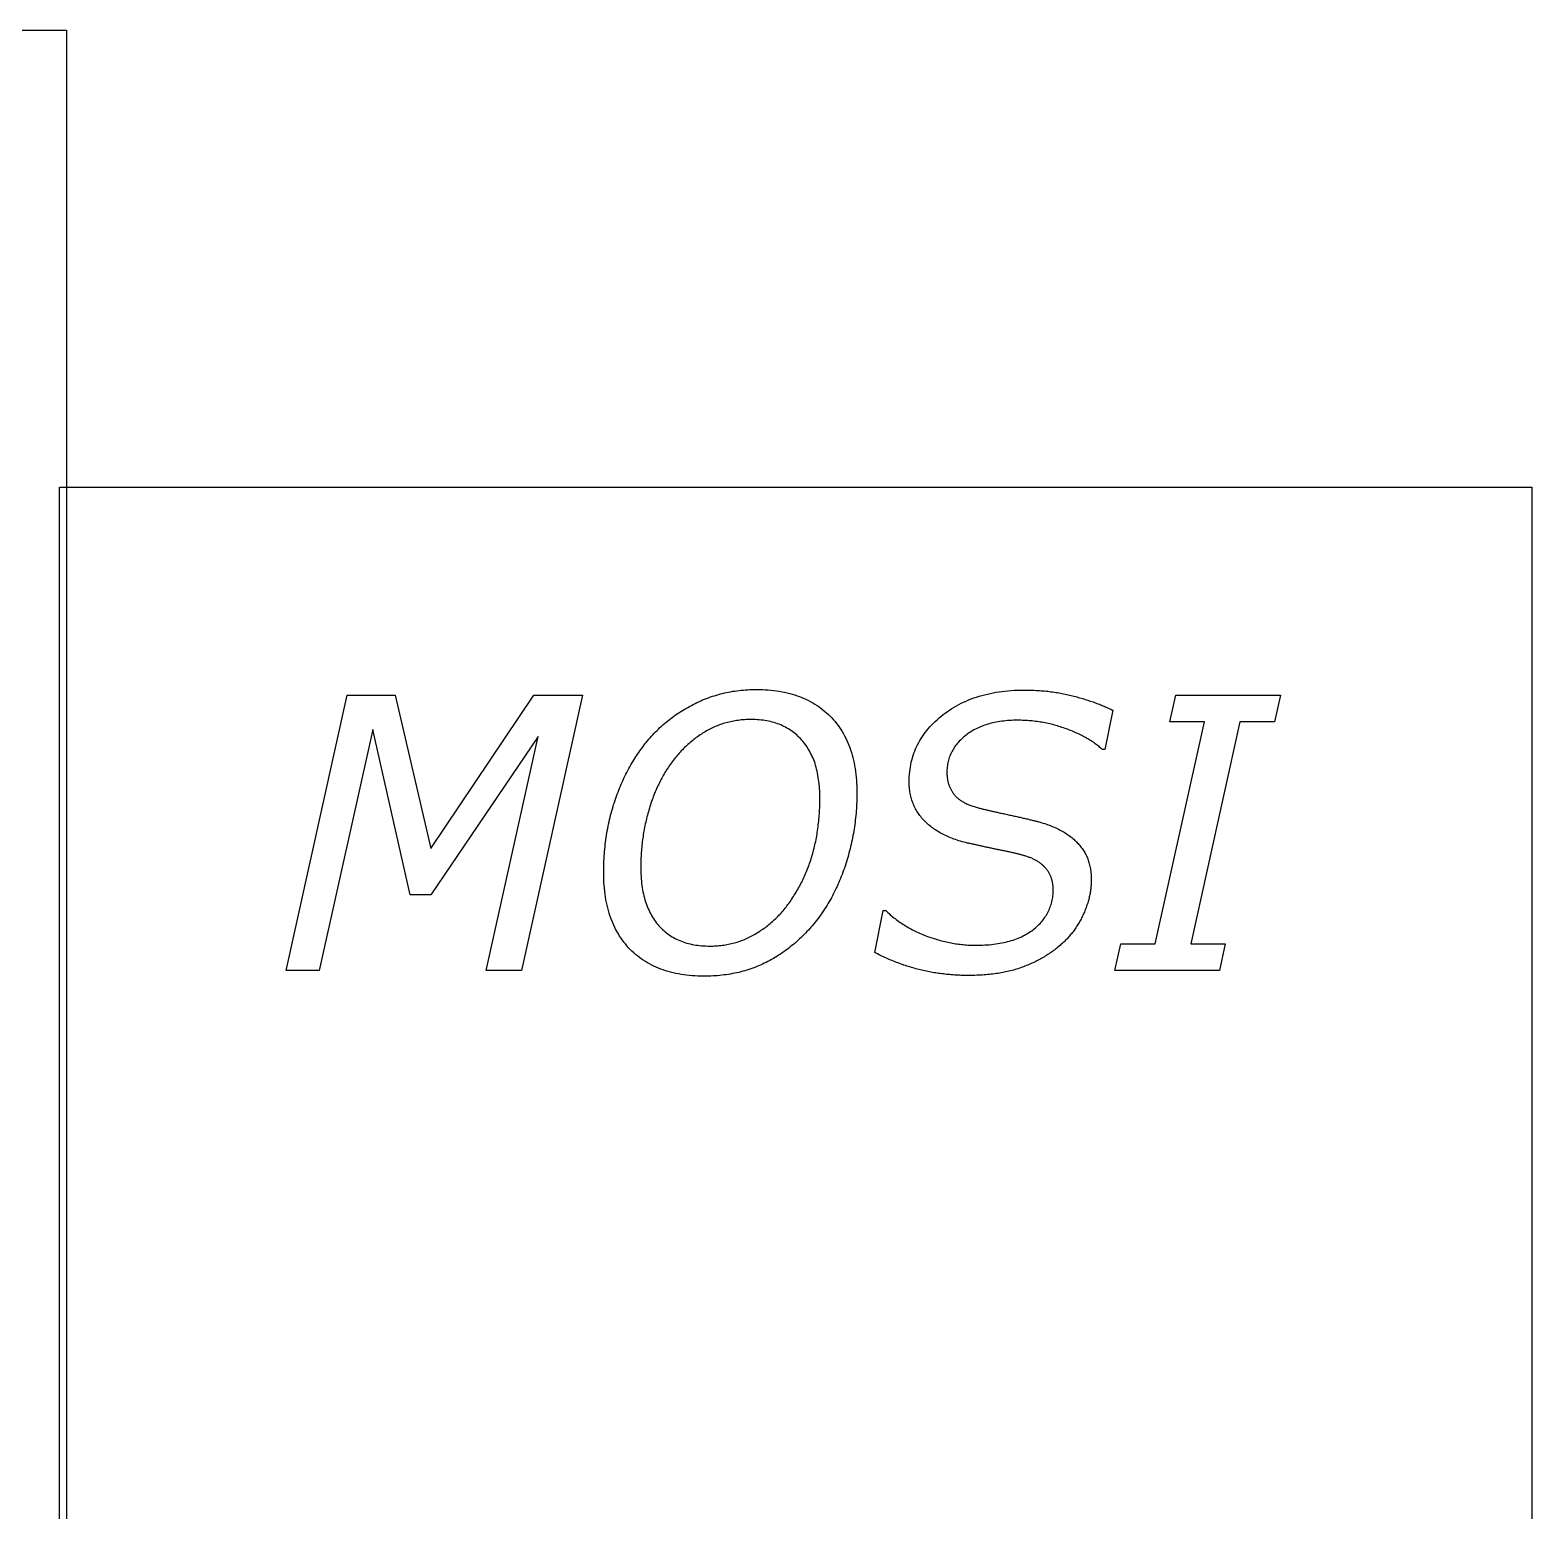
# Model space of a CAD drawing. Extents: x 0.1 to 5.4, y -0.8 to 9.9.
# Drawn here: x 2.662 to 5.37, y 7.257 to 9.926 of the extents above; entities that cross this region are included whole.
import ezdxf

# ---------------------------------------------------------------- set-up
doc = ezdxf.new("R2010")
doc.units = 0
doc.layers.add('CAPA_1', color=7, linetype='CONTINUOUS')

msp = doc.modelspace()

# ---------------------------------------------------------------- linework, layer by layer
at = {"layer": 'CAPA_1', "color": 7}
for points in [[(0.0738, 9.9262), (2.728, 9.9262), (2.728, 0.0738), (0.0738, 0.0738)], [(2.7154, 9.1023), (5.3695, 9.1023), (5.3695, -0.7501), (2.7154, -0.7501)], [(3.5482, 8.2311), (3.4843, 8.2311), (3.5782, 8.6528), (3.385, 8.3678), (3.3473, 8.3678), (3.2803, 8.6658), (3.1838, 8.2311), (3.1241, 8.2311), (3.234, 8.7274), (3.3208, 8.7274), (3.385, 8.4511), (3.5703, 8.7274), (3.6581, 8.7274)], [(4.8062, 8.2311), (4.6177, 8.2311), (4.6283, 8.2795), (4.6906, 8.2795), (4.7793, 8.6791), (4.7171, 8.6791), (4.7276, 8.7274), (4.916, 8.7274), (4.9055, 8.6791), (4.8432, 8.6791), (4.7544, 8.2795), (4.8167, 8.2795)], [(4.1528, 8.5518)], [(4.0317, 8.3545)]]:
    msp.add_lwpolyline(points, close=True, dxfattribs=at)
for points in [[(3.8577, 8.7108), (3.861, 8.7125), (3.8644, 8.7141), (3.8678, 8.7157), (3.8713, 8.7173), (3.8747, 8.7188), (3.8782, 8.7202), (3.8817, 8.7216), (3.8852, 8.7229), (3.8887, 8.7242), (3.8923, 8.7254), (3.8959, 8.7265), (3.8995, 8.7276), (3.9031, 8.7287), (3.9067, 8.7296), (3.9104, 8.7306), (3.914, 8.7314), (3.9177, 8.7322), (3.9215, 8.733), (3.9252, 8.7337), (3.929, 8.7344), (3.9327, 8.7349), (3.9365, 8.7355), (3.9404, 8.7359), (3.9442, 8.7364), (3.9481, 8.7367), (3.952, 8.737), (3.9559, 8.7373), (3.9598, 8.7375), (3.9637, 8.7376), (3.9677, 8.7377), (3.9717, 8.7377)], [(3.9717, 8.7377), (3.9771, 8.7377), (3.9825, 8.7375), (3.9877, 8.7373), (3.9929, 8.7369), (3.998, 8.7365), (4.0031, 8.7359), (4.008, 8.7353), (4.0129, 8.7345), (4.0178, 8.7337), (4.0225, 8.7327), (4.0272, 8.7317), (4.0317, 8.7305), (4.0363, 8.7292), (4.0407, 8.7279), (4.0451, 8.7264), (4.0493, 8.7249), (4.0536, 8.7232), (4.0577, 8.7215), (4.0617, 8.7196), (4.0657, 8.7176), (4.0696, 8.7156), (4.0735, 8.7134), (4.0772, 8.7111), (4.0809, 8.7088), (4.0845, 8.7063), (4.088, 8.7038), (4.0915, 8.7011), (4.0949, 8.6983), (4.0982, 8.6955), (4.1014, 8.6925), (4.1045, 8.6894)], [(4.3045, 8.6893), (4.3082, 8.6923), (4.3121, 8.6952), (4.316, 8.698), (4.3199, 8.7007), (4.324, 8.7033), (4.3281, 8.7059), (4.3323, 8.7083), (4.3365, 8.7106), (4.3408, 8.7128), (4.3452, 8.7149), (4.3497, 8.7169), (4.3542, 8.7189), (4.3588, 8.7207), (4.3635, 8.7224), (4.3682, 8.724), (4.3731, 8.7255), (4.3779, 8.727), (4.3829, 8.7283), (4.3879, 8.7295), (4.393, 8.7307), (4.3982, 8.7317), (4.4034, 8.7326), (4.4087, 8.7335), (4.4141, 8.7342), (4.4195, 8.7349), (4.425, 8.7354), (4.4306, 8.7358), (4.4362, 8.7362), (4.4419, 8.7364), (4.4477, 8.7366), (4.4536, 8.7366)], [(4.4536, 8.7366), (4.4568, 8.7366), (4.46, 8.7366), (4.4631, 8.7365), (4.4663, 8.7364), (4.4694, 8.7363), (4.4725, 8.7362), (4.4756, 8.7361), (4.4787, 8.7359), (4.4817, 8.7357), (4.4848, 8.7355), (4.4878, 8.7352), (4.4908, 8.735), (4.4937, 8.7347), (4.4967, 8.7344), (4.4996, 8.734), (4.5026, 8.7337), (4.5054, 8.7333), (4.5083, 8.7329), (4.5112, 8.7325), (4.514, 8.732), (4.5168, 8.7316), (4.5196, 8.7311), (4.5224, 8.7305), (4.5252, 8.73), (4.5279, 8.7294), (4.5306, 8.7289), (4.5333, 8.7283), (4.536, 8.7276), (4.5387, 8.727), (4.5413, 8.7263), (4.544, 8.7256)], [(4.544, 8.7256), (4.5466, 8.7249), (4.5492, 8.7242), (4.5518, 8.7235), (4.5543, 8.7228), (4.5569, 8.7221), (4.5594, 8.7213), (4.5618, 8.7206), (4.5643, 8.7198), (4.5667, 8.7191), (4.5691, 8.7183), (4.5715, 8.7175), (4.5739, 8.7168), (4.5762, 8.716), (4.5785, 8.7152), (4.5808, 8.7143), (4.5831, 8.7135), (4.5853, 8.7127), (4.5876, 8.7119), (4.5898, 8.711), (4.5919, 8.7102), (4.5941, 8.7093), (4.5962, 8.7085), (4.5983, 8.7076), (4.6004, 8.7067), (4.6024, 8.7058), (4.6045, 8.7049), (4.6065, 8.704), (4.6084, 8.7031), (4.6104, 8.7021), (4.6123, 8.7012), (4.6142, 8.7003)], [(3.7708, 8.6395), (3.7731, 8.6423), (3.7754, 8.6452), (3.7778, 8.6479), (3.7802, 8.6507), (3.7826, 8.6534), (3.785, 8.6561), (3.7875, 8.6587), (3.79, 8.6613), (3.7926, 8.6639), (3.7952, 8.6664), (3.7978, 8.6689), (3.8005, 8.6713), (3.8032, 8.6737), (3.8059, 8.6761), (3.8087, 8.6785), (3.8115, 8.6808), (3.8143, 8.683), (3.8172, 8.6852), (3.8201, 8.6874), (3.823, 8.6896), (3.826, 8.6917), (3.829, 8.6938), (3.8321, 8.6958), (3.8352, 8.6978), (3.8383, 8.6998), (3.8414, 8.7017), (3.8446, 8.7036), (3.8478, 8.7054), (3.8511, 8.7073), (3.8544, 8.709), (3.8577, 8.7108)], [(4.6142, 8.7003), (4.5999, 8.6293), (4.5954, 8.6293)], [(3.9618, 8.6835), (3.9588, 8.6835), (3.9559, 8.6834), (3.953, 8.6833), (3.9501, 8.6831), (3.9473, 8.6829), (3.9444, 8.6827), (3.9416, 8.6824), (3.9388, 8.682), (3.936, 8.6816), (3.9333, 8.6812), (3.9305, 8.6807), (3.9278, 8.6802), (3.9251, 8.6796), (3.9224, 8.679), (3.9197, 8.6783), (3.917, 8.6776), (3.9144, 8.6769), (3.9118, 8.6761), (3.9092, 8.6752), (3.9066, 8.6743), (3.904, 8.6734), (3.9015, 8.6724), (3.8989, 8.6714), (3.8964, 8.6703), (3.8939, 8.6692), (3.8915, 8.668), (3.889, 8.6668), (3.8866, 8.6656), (3.8842, 8.6643), (3.8818, 8.6629), (3.8794, 8.6615)], [(4.0531, 8.6468), (4.051, 8.6491), (4.0488, 8.6514), (4.0466, 8.6536), (4.0443, 8.6557), (4.0419, 8.6577), (4.0395, 8.6596), (4.0371, 8.6615), (4.0346, 8.6633), (4.032, 8.665), (4.0294, 8.6666), (4.0267, 8.6682), (4.024, 8.6697), (4.0212, 8.6711), (4.0184, 8.6724), (4.0155, 8.6737), (4.0125, 8.6749), (4.0095, 8.676), (4.0065, 8.677), (4.0034, 8.678), (4.0002, 8.6789), (3.997, 8.6797), (3.9937, 8.6804), (3.9904, 8.681), (3.987, 8.6816), (3.9836, 8.6821), (3.9801, 8.6825), (3.9765, 8.6829), (3.9729, 8.6831), (3.9693, 8.6833), (3.9655, 8.6834), (3.9618, 8.6835)], [(4.1045, 8.6894), (4.1076, 8.6863), (4.1106, 8.6831), (4.1134, 8.6797), (4.1162, 8.6763), (4.1188, 8.6729), (4.1214, 8.6693), (4.1239, 8.6656), (4.1262, 8.6619), (4.1285, 8.658), (4.1306, 8.6541), (4.1327, 8.6501), (4.1346, 8.646), (4.1365, 8.6418), (4.1383, 8.6376), (4.1399, 8.6332), (4.1415, 8.6288), (4.1429, 8.6242), (4.1443, 8.6196), (4.1455, 8.6149), (4.1467, 8.6101), (4.1477, 8.6053), (4.1487, 8.6003), (4.1495, 8.5953), (4.1503, 8.5901), (4.151, 8.5849), (4.1515, 8.5796), (4.152, 8.5742), (4.1523, 8.5687), (4.1526, 8.5632), (4.1527, 8.5575), (4.1528, 8.5518)], [(4.247, 8.5713), (4.247, 8.5759), (4.2472, 8.5804), (4.2475, 8.5848), (4.2479, 8.5892), (4.2485, 8.5936), (4.2491, 8.5979), (4.2499, 8.6022), (4.2508, 8.6064), (4.2518, 8.6105), (4.253, 8.6146), (4.2542, 8.6187), (4.2556, 8.6227), (4.2571, 8.6267), (4.2587, 8.6306), (4.2604, 8.6344), (4.2623, 8.6382), (4.2643, 8.642), (4.2664, 8.6457), (4.2686, 8.6493), (4.2709, 8.6529), (4.2733, 8.6565), (4.2759, 8.66), (4.2786, 8.6635), (4.2814, 8.6669), (4.2844, 8.6702), (4.2874, 8.6735), (4.2906, 8.6768), (4.2939, 8.68), (4.2973, 8.6832), (4.3008, 8.6863), (4.3045, 8.6893)], [(4.4424, 8.6822), (4.4387, 8.6821), (4.435, 8.6821), (4.4314, 8.6819), (4.4278, 8.6817), (4.4243, 8.6815), (4.4208, 8.6812), (4.4174, 8.6808), (4.414, 8.6804), (4.4106, 8.6799), (4.4073, 8.6794), (4.4041, 8.6788), (4.4009, 8.6782), (4.3978, 8.6775), (4.3947, 8.6767), (4.3916, 8.6759), (4.3886, 8.6751), (4.3857, 8.6742), (4.3828, 8.6732), (4.3799, 8.6722), (4.3771, 8.6711), (4.3744, 8.6699), (4.3717, 8.6687), (4.369, 8.6675), (4.3664, 8.6662), (4.3638, 8.6648), (4.3613, 8.6634), (4.3589, 8.6619), (4.3564, 8.6604), (4.3541, 8.6588), (4.3517, 8.6572), (4.3495, 8.6555)], [(4.5306, 8.6665), (4.5279, 8.6675), (4.5251, 8.6685), (4.5224, 8.6694), (4.5197, 8.6703), (4.5169, 8.6712), (4.5142, 8.672), (4.5114, 8.6728), (4.5087, 8.6736), (4.5059, 8.6743), (4.5031, 8.675), (4.5003, 8.6757), (4.4975, 8.6763), (4.4947, 8.6769), (4.4919, 8.6775), (4.489, 8.678), (4.4862, 8.6785), (4.4833, 8.679), (4.4805, 8.6794), (4.4776, 8.6798), (4.4747, 8.6802), (4.4718, 8.6805), (4.4689, 8.6809), (4.466, 8.6811), (4.4631, 8.6814), (4.4602, 8.6816), (4.4572, 8.6818), (4.4543, 8.6819), (4.4513, 8.682), (4.4484, 8.6821), (4.4454, 8.6822), (4.4424, 8.6822)], [(4.5954, 8.6293), (4.5939, 8.6306), (4.5924, 8.632), (4.5908, 8.6334), (4.5892, 8.6347), (4.5876, 8.6361), (4.5859, 8.6374), (4.5841, 8.6387), (4.5824, 8.64), (4.5806, 8.6413), (4.5787, 8.6426), (4.5768, 8.6439), (4.5749, 8.6451), (4.5729, 8.6464), (4.5709, 8.6476), (4.5689, 8.6488), (4.5668, 8.65), (4.5647, 8.6512), (4.5625, 8.6524), (4.5603, 8.6535), (4.558, 8.6547), (4.5557, 8.6558), (4.5534, 8.657), (4.551, 8.6581), (4.5486, 8.6592), (4.5461, 8.6603), (4.5436, 8.6613), (4.5411, 8.6624), (4.5385, 8.6635), (4.5359, 8.6645), (4.5333, 8.6655), (4.5306, 8.6665)], [(3.7156, 8.5342), (3.7168, 8.5379), (3.7181, 8.5417), (3.7194, 8.5454), (3.7208, 8.5492), (3.7222, 8.5528), (3.7236, 8.5565), (3.7251, 8.5601), (3.7266, 8.5637), (3.7281, 8.5673), (3.7297, 8.5709), (3.7313, 8.5744), (3.7329, 8.5779), (3.7346, 8.5814), (3.7363, 8.5848), (3.7381, 8.5883), (3.7399, 8.5916), (3.7417, 8.595), (3.7435, 8.5984), (3.7454, 8.6017), (3.7473, 8.605), (3.7493, 8.6082), (3.7513, 8.6115), (3.7533, 8.6147), (3.7554, 8.6179), (3.7575, 8.621), (3.7596, 8.6242), (3.7618, 8.6273), (3.764, 8.6304), (3.7662, 8.6334), (3.7685, 8.6365), (3.7708, 8.6395)], [(3.8794, 8.6615), (3.877, 8.6601), (3.8747, 8.6587), (3.8724, 8.6572), (3.8701, 8.6557), (3.8678, 8.6541), (3.8656, 8.6525), (3.8633, 8.6509), (3.8611, 8.6493), (3.8589, 8.6476), (3.8568, 8.6459), (3.8546, 8.6442), (3.8525, 8.6424), (3.8504, 8.6406), (3.8483, 8.6388), (3.8462, 8.6369), (3.8442, 8.635), (3.8422, 8.6331), (3.8402, 8.6311), (3.8382, 8.6291), (3.8363, 8.6271), (3.8343, 8.625), (3.8324, 8.6229), (3.8305, 8.6208), (3.8287, 8.6186), (3.8268, 8.6164), (3.825, 8.6142), (3.8232, 8.6119), (3.8214, 8.6096), (3.8196, 8.6073), (3.8179, 8.605), (3.8162, 8.6026)], [(4.086, 8.5425), (4.086, 8.5468), (4.0859, 8.5511), (4.0857, 8.5553), (4.0855, 8.5595), (4.0852, 8.5636), (4.0848, 8.5676), (4.0843, 8.5716), (4.0838, 8.5755), (4.0832, 8.5793), (4.0826, 8.5831), (4.0819, 8.5868), (4.0811, 8.5904), (4.0802, 8.594), (4.0793, 8.5975), (4.0783, 8.6009), (4.0773, 8.6043), (4.0761, 8.6076), (4.0749, 8.6108), (4.0737, 8.614), (4.0723, 8.6171), (4.0709, 8.6201), (4.0694, 8.6231), (4.0679, 8.626), (4.0663, 8.6288), (4.0646, 8.6316), (4.0629, 8.6343), (4.0611, 8.6369), (4.0592, 8.6395), (4.0572, 8.642), (4.0552, 8.6444), (4.0531, 8.6468)], [(4.3495, 8.6555), (4.3473, 8.6538), (4.3452, 8.652), (4.3431, 8.6502), (4.3412, 8.6484), (4.3393, 8.6465), (4.3374, 8.6446), (4.3357, 8.6427), (4.334, 8.6408), (4.3324, 8.6388), (4.3308, 8.6368), (4.3293, 8.6348), (4.3279, 8.6327), (4.3266, 8.6306), (4.3254, 8.6285), (4.3242, 8.6264), (4.3231, 8.6242), (4.322, 8.622), (4.3211, 8.6197), (4.3202, 8.6174), (4.3193, 8.6151), (4.3186, 8.6128), (4.3179, 8.6105), (4.3173, 8.6081), (4.3167, 8.6056), (4.3163, 8.6032), (4.3159, 8.6007), (4.3156, 8.5982), (4.3153, 8.5957), (4.3151, 8.5931), (4.315, 8.5905), (4.315, 8.5879)], [(3.8162, 8.6026), (3.8145, 8.6002), (3.8129, 8.5978), (3.8113, 8.5954), (3.8098, 8.5929), (3.8082, 8.5904), (3.8067, 8.5879), (3.8052, 8.5854), (3.8038, 8.5828), (3.8023, 8.5803), (3.8009, 8.5777), (3.7995, 8.575), (3.7981, 8.5724), (3.7968, 8.5697), (3.7955, 8.567), (3.7942, 8.5643), (3.7929, 8.5615), (3.7917, 8.5587), (3.7905, 8.5559), (3.7893, 8.5531), (3.7881, 8.5503), (3.787, 8.5474), (3.7858, 8.5445), (3.7848, 8.5416), (3.7837, 8.5386), (3.7826, 8.5356), (3.7816, 8.5326), (3.7806, 8.5296), (3.7796, 8.5266), (3.7787, 8.5235), (3.7778, 8.5204), (3.7769, 8.5173)], [(4.315, 8.5879), (4.315, 8.5865), (4.315, 8.5851), (4.3151, 8.5837), (4.3152, 8.5823), (4.3153, 8.5809), (4.3155, 8.5796), (4.3156, 8.5782), (4.3158, 8.5769), (4.316, 8.5756), (4.3163, 8.5743), (4.3166, 8.573), (4.3169, 8.5717), (4.3172, 8.5704), (4.3175, 8.5691), (4.3179, 8.5679), (4.3183, 8.5666), (4.3187, 8.5654), (4.3192, 8.5642), (4.3197, 8.5629), (4.3202, 8.5617), (4.3207, 8.5606), (4.3213, 8.5594), (4.3218, 8.5582), (4.3225, 8.5571), (4.3231, 8.5559), (4.3237, 8.5548), (4.3244, 8.5536), (4.3251, 8.5525), (4.3259, 8.5514), (4.3267, 8.5503), (4.3274, 8.5493)], [(4.2744, 8.501), (4.2727, 8.5029), (4.271, 8.5047), (4.2694, 8.5066), (4.2678, 8.5086), (4.2663, 8.5105), (4.2648, 8.5125), (4.2634, 8.5145), (4.2621, 8.5166), (4.2608, 8.5186), (4.2596, 8.5207), (4.2584, 8.5228), (4.2573, 8.525), (4.2562, 8.5272), (4.2552, 8.5294), (4.2543, 8.5316), (4.2534, 8.5339), (4.2526, 8.5362), (4.2518, 8.5385), (4.2511, 8.5409), (4.2504, 8.5433), (4.2498, 8.5457), (4.2493, 8.5481), (4.2488, 8.5506), (4.2484, 8.5531), (4.248, 8.5556), (4.2477, 8.5581), (4.2474, 8.5607), (4.2472, 8.5633), (4.2471, 8.566), (4.247, 8.5686), (4.247, 8.5713)], [(3.6964, 8.4072), (3.6964, 8.4115), (3.6965, 8.4159), (3.6966, 8.4202), (3.6967, 8.4246), (3.6969, 8.4289), (3.6971, 8.4332), (3.6974, 8.4374), (3.6977, 8.4417), (3.698, 8.4459), (3.6984, 8.4501), (3.6988, 8.4543), (3.6993, 8.4585), (3.6998, 8.4626), (3.7003, 8.4668), (3.7009, 8.4709), (3.7015, 8.475), (3.7022, 8.479), (3.7029, 8.4831), (3.7036, 8.4871), (3.7044, 8.4912), (3.7052, 8.4952), (3.7061, 8.4992), (3.7069, 8.5031), (3.7079, 8.5071), (3.7089, 8.511), (3.7099, 8.5149), (3.7109, 8.5188), (3.712, 8.5227), (3.7132, 8.5265), (3.7143, 8.5303), (3.7156, 8.5342)], [(4.0723, 8.4392), (4.0732, 8.4422), (4.074, 8.4453), (4.0748, 8.4483), (4.0756, 8.4514), (4.0764, 8.4546), (4.0771, 8.4577), (4.0778, 8.4609), (4.0785, 8.464), (4.0791, 8.4672), (4.0797, 8.4704), (4.0803, 8.4737), (4.0809, 8.4769), (4.0814, 8.4802), (4.0819, 8.4835), (4.0824, 8.4868), (4.0828, 8.4901), (4.0832, 8.4935), (4.0836, 8.4969), (4.084, 8.5003), (4.0843, 8.5037), (4.0846, 8.5071), (4.0849, 8.5106), (4.0851, 8.514), (4.0853, 8.5175), (4.0855, 8.521), (4.0857, 8.5245), (4.0858, 8.5281), (4.0859, 8.5317), (4.086, 8.5352), (4.086, 8.5389), (4.086, 8.5425)], [(4.1528, 8.5518), (4.1527, 8.5476), (4.1527, 8.5435), (4.1526, 8.5393), (4.1524, 8.5352), (4.1523, 8.531), (4.1521, 8.5269), (4.1518, 8.5228), (4.1515, 8.5187), (4.1512, 8.5146), (4.1508, 8.5105), (4.1504, 8.5065), (4.1499, 8.5024), (4.1494, 8.4984), (4.1489, 8.4943), (4.1483, 8.4903), (4.1477, 8.4863), (4.1471, 8.4823), (4.1464, 8.4783), (4.1457, 8.4743), (4.1449, 8.4703), (4.1441, 8.4663), (4.1433, 8.4624), (4.1424, 8.4584), (4.1415, 8.4545), (4.1405, 8.4505), (4.1395, 8.4466), (4.1385, 8.4427), (4.1374, 8.4388), (4.1363, 8.4349), (4.1351, 8.431), (4.1339, 8.4271)], [(4.3274, 8.5493), (4.3283, 8.5482), (4.3291, 8.5471), (4.33, 8.5461), (4.331, 8.5451), (4.332, 8.5441), (4.333, 8.5431), (4.3341, 8.5422), (4.3352, 8.5412), (4.3363, 8.5403), (4.3375, 8.5394), (4.3387, 8.5385), (4.34, 8.5376), (4.3413, 8.5367), (4.3427, 8.5359), (4.3441, 8.5351), (4.3455, 8.5343), (4.347, 8.5335), (4.3485, 8.5327), (4.35, 8.532), (4.3516, 8.5312), (4.3533, 8.5305), (4.3549, 8.5298), (4.3566, 8.5291), (4.3584, 8.5284), (4.3602, 8.5278), (4.362, 8.5271), (4.3639, 8.5265), (4.3658, 8.5259), (4.3678, 8.5253), (4.3698, 8.5248), (4.3718, 8.5242)], [(3.7769, 8.5173), (3.776, 8.5141), (3.7752, 8.511), (3.7743, 8.5079), (3.7736, 8.5047), (3.7728, 8.5016), (3.7721, 8.4984), (3.7714, 8.4953), (3.7707, 8.4921), (3.7701, 8.4889), (3.7694, 8.4858), (3.7689, 8.4826), (3.7683, 8.4794), (3.7678, 8.4762), (3.7673, 8.473), (3.7668, 8.4698), (3.7664, 8.4666), (3.7659, 8.4633), (3.7656, 8.4601), (3.7652, 8.4569), (3.7649, 8.4536), (3.7646, 8.4504), (3.7643, 8.4471), (3.7641, 8.4439), (3.7638, 8.4406), (3.7637, 8.4373), (3.7635, 8.4341), (3.7634, 8.4308), (3.7633, 8.4275), (3.7632, 8.4242), (3.7632, 8.4209), (3.7631, 8.4176)], [(4.352, 8.461), (4.3488, 8.4618), (4.3457, 8.4626), (4.3425, 8.4634), (4.3395, 8.4643), (4.3365, 8.4652), (4.3335, 8.4661), (4.3306, 8.4671), (4.3277, 8.4681), (4.3248, 8.4692), (4.322, 8.4702), (4.3193, 8.4714), (4.3166, 8.4725), (4.314, 8.4737), (4.3114, 8.4749), (4.3088, 8.4762), (4.3063, 8.4775), (4.3039, 8.4788), (4.3015, 8.4802), (4.2991, 8.4816), (4.2968, 8.483), (4.2945, 8.4845), (4.2923, 8.486), (4.2901, 8.4875), (4.288, 8.4891), (4.2859, 8.4907), (4.2839, 8.4923), (4.2819, 8.494), (4.28, 8.4957), (4.2781, 8.4974), (4.2762, 8.4992), (4.2744, 8.501)], [(4.3718, 8.5242), (4.3732, 8.5239), (4.3745, 8.5236), (4.3759, 8.5232), (4.3773, 8.5229), (4.3788, 8.5225), (4.3802, 8.5222), (4.3817, 8.5218), (4.3833, 8.5215), (4.3848, 8.5211), (4.3864, 8.5207), (4.388, 8.5203), (4.3897, 8.52), (4.3913, 8.5196), (4.393, 8.5192), (4.3948, 8.5188), (4.3965, 8.5184), (4.3983, 8.518), (4.4001, 8.5176), (4.4019, 8.5172), (4.4038, 8.5167), (4.4057, 8.5163), (4.4076, 8.5159), (4.4095, 8.5155), (4.4115, 8.515), (4.4135, 8.5146), (4.4156, 8.5142), (4.4176, 8.5137), (4.4197, 8.5133), (4.4218, 8.5128), (4.424, 8.5123), (4.4261, 8.5119)], [(4.4261, 8.5119), (4.4283, 8.5114), (4.4304, 8.5109), (4.4326, 8.5105), (4.4347, 8.51), (4.4368, 8.5096), (4.4388, 8.5091), (4.4409, 8.5087), (4.4429, 8.5082), (4.4449, 8.5078), (4.4468, 8.5074), (4.4488, 8.5069), (4.4507, 8.5065), (4.4526, 8.506), (4.4545, 8.5056), (4.4563, 8.5052), (4.4582, 8.5047), (4.46, 8.5043), (4.4618, 8.5039), (4.4635, 8.5034), (4.4653, 8.503), (4.467, 8.5026), (4.4687, 8.5022), (4.4704, 8.5018), (4.472, 8.5013), (4.4737, 8.5009), (4.4753, 8.5005), (4.4769, 8.5001), (4.4784, 8.4997), (4.48, 8.4993), (4.4815, 8.4989), (4.483, 8.4985)], [(4.483, 8.4985), (4.4859, 8.4976), (4.4887, 8.4968), (4.4915, 8.4959), (4.4943, 8.4949), (4.497, 8.494), (4.4997, 8.493), (4.5023, 8.492), (4.5049, 8.4909), (4.5074, 8.4899), (4.5099, 8.4888), (4.5124, 8.4877), (4.5148, 8.4865), (4.5171, 8.4854), (4.5194, 8.4842), (4.5217, 8.483), (4.5239, 8.4817), (4.5261, 8.4804), (4.5282, 8.4791), (4.5303, 8.4778), (4.5323, 8.4765), (4.5343, 8.4751), (4.5362, 8.4737), (4.5381, 8.4723), (4.54, 8.4708), (4.5418, 8.4693), (4.5435, 8.4678), (4.5452, 8.4663), (4.5469, 8.4647), (4.5485, 8.4631), (4.5501, 8.4615), (4.5516, 8.4599)], [(4.4063, 8.449), (4.4045, 8.4494), (4.4027, 8.4498), (4.4009, 8.4502), (4.399, 8.4506), (4.3972, 8.451), (4.3954, 8.4514), (4.3936, 8.4518), (4.3918, 8.4522), (4.39, 8.4526), (4.3883, 8.453), (4.3865, 8.4534), (4.3847, 8.4537), (4.3829, 8.4541), (4.3812, 8.4545), (4.3794, 8.4549), (4.3777, 8.4553), (4.3759, 8.4557), (4.3742, 8.4561), (4.3724, 8.4564), (4.3707, 8.4568), (4.369, 8.4572), (4.3673, 8.4576), (4.3656, 8.458), (4.3638, 8.4583), (4.3621, 8.4587), (4.3604, 8.4591), (4.3588, 8.4595), (4.3571, 8.4599), (4.3554, 8.4602), (4.3537, 8.4606), (4.352, 8.461)], [(4.4558, 8.4377), (4.4545, 8.4381), (4.4531, 8.4385), (4.4517, 8.4389), (4.4503, 8.4393), (4.4489, 8.4397), (4.4475, 8.44), (4.446, 8.4404), (4.4446, 8.4408), (4.4431, 8.4412), (4.4416, 8.4416), (4.4401, 8.4419), (4.4386, 8.4423), (4.437, 8.4427), (4.4355, 8.443), (4.4339, 8.4434), (4.4323, 8.4438), (4.4307, 8.4441), (4.429, 8.4445), (4.4274, 8.4449), (4.4257, 8.4452), (4.424, 8.4456), (4.4223, 8.4459), (4.4206, 8.4463), (4.4189, 8.4466), (4.4172, 8.447), (4.4154, 8.4473), (4.4136, 8.4477), (4.4118, 8.448), (4.41, 8.4484), (4.4082, 8.4487), (4.4063, 8.449)], [(4.5516, 8.4599), (4.5531, 8.4582), (4.5546, 8.4565), (4.556, 8.4548), (4.5573, 8.453), (4.5586, 8.4512), (4.5599, 8.4494), (4.5611, 8.4476), (4.5623, 8.4457), (4.5634, 8.4439), (4.5644, 8.4419), (4.5654, 8.44), (4.5664, 8.438), (4.5673, 8.436), (4.5682, 8.434), (4.569, 8.4319), (4.5697, 8.4298), (4.5704, 8.4277), (4.5711, 8.4256), (4.5717, 8.4234), (4.5723, 8.4212), (4.5728, 8.419), (4.5733, 8.4167), (4.5737, 8.4145), (4.5741, 8.4121), (4.5744, 8.4098), (4.5747, 8.4074), (4.5749, 8.405), (4.575, 8.4026), (4.5752, 8.4002), (4.5752, 8.3977), (4.5753, 8.3952)], [(4.0317, 8.3545), (4.0334, 8.3569), (4.0351, 8.3594), (4.0368, 8.3619), (4.0384, 8.3644), (4.04, 8.3669), (4.0416, 8.3695), (4.0432, 8.3721), (4.0447, 8.3747), (4.0462, 8.3773), (4.0477, 8.3799), (4.0491, 8.3825), (4.0505, 8.3852), (4.0519, 8.3879), (4.0533, 8.3906), (4.0546, 8.3933), (4.0559, 8.396), (4.0572, 8.3988), (4.0585, 8.4015), (4.0597, 8.4043), (4.0609, 8.4071), (4.0621, 8.4099), (4.0632, 8.4128), (4.0643, 8.4156), (4.0654, 8.4185), (4.0665, 8.4214), (4.0675, 8.4243), (4.0685, 8.4272), (4.0695, 8.4302), (4.0705, 8.4332), (4.0714, 8.4361), (4.0723, 8.4392)], [(4.1339, 8.4271), (4.1327, 8.4233), (4.1315, 8.4194), (4.1302, 8.4157), (4.1289, 8.4119), (4.1275, 8.4082), (4.1261, 8.4044), (4.1247, 8.4008), (4.1232, 8.3971), (4.1217, 8.3935), (4.1202, 8.3899), (4.1186, 8.3864), (4.117, 8.3828), (4.1154, 8.3793), (4.1137, 8.3759), (4.112, 8.3724), (4.1103, 8.369), (4.1085, 8.3656), (4.1067, 8.3623), (4.1049, 8.359), (4.103, 8.3557), (4.1011, 8.3524), (4.0991, 8.3492), (4.0971, 8.346), (4.0951, 8.3428), (4.093, 8.3397), (4.0909, 8.3366), (4.0888, 8.3335), (4.0866, 8.3304), (4.0845, 8.3274), (4.0822, 8.3244), (4.0799, 8.3215)], [(4.4935, 8.415), (4.4927, 8.416), (4.4918, 8.417), (4.4909, 8.4179), (4.49, 8.4188), (4.4891, 8.4198), (4.4881, 8.4207), (4.4871, 8.4215), (4.4861, 8.4224), (4.4851, 8.4232), (4.484, 8.4241), (4.4829, 8.4249), (4.4818, 8.4257), (4.4807, 8.4265), (4.4795, 8.4272), (4.4783, 8.428), (4.4771, 8.4287), (4.4759, 8.4294), (4.4746, 8.4301), (4.4733, 8.4308), (4.472, 8.4315), (4.4706, 8.4321), (4.4693, 8.4328), (4.4679, 8.4334), (4.4665, 8.434), (4.465, 8.4346), (4.4635, 8.4351), (4.4621, 8.4357), (4.4605, 8.4362), (4.459, 8.4367), (4.4574, 8.4372), (4.4558, 8.4377)], [(3.7443, 8.2692), (3.7413, 8.2723), (3.7383, 8.2756), (3.7355, 8.279), (3.7327, 8.2824), (3.7301, 8.2859), (3.7276, 8.2895), (3.7251, 8.2932), (3.7228, 8.297), (3.7205, 8.3008), (3.7184, 8.3048), (3.7163, 8.3088), (3.7144, 8.3129), (3.7126, 8.3171), (3.7108, 8.3214), (3.7092, 8.3258), (3.7076, 8.3302), (3.7062, 8.3347), (3.7048, 8.3394), (3.7036, 8.3441), (3.7024, 8.3489), (3.7014, 8.3537), (3.7004, 8.3587), (3.6996, 8.3637), (3.6988, 8.3689), (3.6982, 8.3741), (3.6976, 8.3794), (3.6972, 8.3848), (3.6968, 8.3902), (3.6966, 8.3958), (3.6965, 8.4014), (3.6964, 8.4072)], [(3.7631, 8.4176), (3.7632, 8.4132), (3.7633, 8.4088), (3.7635, 8.4046), (3.7637, 8.4004), (3.764, 8.3962), (3.7644, 8.3922), (3.7648, 8.3882), (3.7653, 8.3842), (3.7659, 8.3804), (3.7665, 8.3766), (3.7672, 8.3728), (3.768, 8.3691), (3.7689, 8.3655), (3.7698, 8.362), (3.7708, 8.3585), (3.7718, 8.3551), (3.7729, 8.3518), (3.7741, 8.3485), (3.7754, 8.3453), (3.7767, 8.3421), (3.7781, 8.3391), (3.7796, 8.336), (3.7811, 8.3331), (3.7827, 8.3302), (3.7843, 8.3274), (3.7861, 8.3247), (3.7879, 8.322), (3.7897, 8.3193), (3.7917, 8.3168), (3.7937, 8.3143), (3.7957, 8.3119)], [(4.5066, 8.3767), (4.5066, 8.3782), (4.5066, 8.3796), (4.5065, 8.3811), (4.5064, 8.3825), (4.5063, 8.3839), (4.5061, 8.3853), (4.5059, 8.3867), (4.5057, 8.3881), (4.5055, 8.3894), (4.5052, 8.3907), (4.505, 8.3921), (4.5046, 8.3934), (4.5043, 8.3946), (4.5039, 8.3959), (4.5035, 8.3972), (4.5031, 8.3984), (4.5027, 8.3996), (4.5022, 8.4008), (4.5017, 8.402), (4.5012, 8.4032), (4.5006, 8.4043), (4.5, 8.4055), (4.4994, 8.4066), (4.4988, 8.4077), (4.4981, 8.4088), (4.4974, 8.4099), (4.4967, 8.4109), (4.4959, 8.412), (4.4951, 8.413), (4.4943, 8.414), (4.4935, 8.415)], [(4.5753, 8.3952), (4.5752, 8.3931), (4.5752, 8.391), (4.5751, 8.3889), (4.575, 8.3868), (4.5749, 8.3847), (4.5747, 8.3826), (4.5745, 8.3805), (4.5742, 8.3784), (4.574, 8.3763), (4.5737, 8.3742), (4.5733, 8.3721), (4.573, 8.37), (4.5726, 8.3679), (4.5721, 8.3658), (4.5717, 8.3637), (4.5712, 8.3616), (4.5707, 8.3595), (4.5701, 8.3574), (4.5695, 8.3553), (4.5689, 8.3532), (4.5682, 8.3511), (4.5675, 8.349), (4.5668, 8.3469), (4.5661, 8.3448), (4.5653, 8.3427), (4.5645, 8.3407), (4.5636, 8.3386), (4.5628, 8.3365), (4.5619, 8.3344), (4.5609, 8.3323), (4.5599, 8.3302)], [(4.4702, 8.3047), (4.4725, 8.3065), (4.4747, 8.3084), (4.4769, 8.3103), (4.479, 8.3122), (4.481, 8.3142), (4.4829, 8.3162), (4.4848, 8.3183), (4.4866, 8.3203), (4.4883, 8.3224), (4.4899, 8.3245), (4.4915, 8.3267), (4.4929, 8.3289), (4.4943, 8.3311), (4.4957, 8.3334), (4.4969, 8.3357), (4.4981, 8.338), (4.4992, 8.3404), (4.5002, 8.3428), (4.5012, 8.3452), (4.502, 8.3476), (4.5028, 8.3501), (4.5035, 8.3526), (4.5042, 8.3552), (4.5048, 8.3577), (4.5052, 8.3604), (4.5057, 8.363), (4.506, 8.3657), (4.5063, 8.3684), (4.5065, 8.3711), (4.5066, 8.3739), (4.5066, 8.3767)], [(3.9695, 8.2969), (3.9718, 8.2983), (3.9742, 8.2997), (3.9765, 8.3012), (3.9788, 8.3027), (3.9811, 8.3042), (3.9833, 8.3058), (3.9856, 8.3074), (3.9878, 8.309), (3.99, 8.3107), (3.9921, 8.3123), (3.9943, 8.314), (3.9964, 8.3158), (3.9984, 8.3176), (4.0005, 8.3194), (4.0025, 8.3212), (4.0045, 8.323), (4.0065, 8.3249), (4.0085, 8.3268), (4.0104, 8.3288), (4.0123, 8.3308), (4.0142, 8.3328), (4.0161, 8.3348), (4.0179, 8.3369), (4.0197, 8.339), (4.0215, 8.3411), (4.0233, 8.3433), (4.025, 8.3454), (4.0267, 8.3477), (4.0284, 8.3499), (4.0301, 8.3522), (4.0317, 8.3545)], [(4.185, 8.2637), (4.2003, 8.3394), (4.2048, 8.3394)], [(4.2048, 8.3394), (4.2068, 8.3375), (4.2088, 8.3356), (4.2109, 8.3337), (4.213, 8.3318), (4.2151, 8.33), (4.2172, 8.3282), (4.2194, 8.3264), (4.2216, 8.3247), (4.2238, 8.323), (4.226, 8.3213), (4.2283, 8.3197), (4.2306, 8.318), (4.2329, 8.3164), (4.2353, 8.3149), (4.2377, 8.3133), (4.2401, 8.3118), (4.2426, 8.3104), (4.245, 8.3089), (4.2476, 8.3075), (4.2501, 8.3061), (4.2527, 8.3047), (4.2552, 8.3034), (4.2579, 8.3021), (4.2605, 8.3008), (4.2632, 8.2996), (4.2659, 8.2984), (4.2686, 8.2972), (4.2714, 8.296), (4.2742, 8.2949), (4.277, 8.2938), (4.2799, 8.2927)], [(3.7957, 8.3119), (3.7979, 8.3096), (3.8001, 8.3073), (3.8023, 8.3051), (3.8046, 8.303), (3.807, 8.301), (3.8094, 8.2991), (3.8119, 8.2972), (3.8144, 8.2954), (3.817, 8.2937), (3.8197, 8.292), (3.8224, 8.2905), (3.8251, 8.289), (3.8279, 8.2876), (3.8308, 8.2862), (3.8337, 8.285), (3.8367, 8.2838), (3.8397, 8.2827), (3.8427, 8.2817), (3.8459, 8.2807), (3.8491, 8.2798), (3.8523, 8.279), (3.8556, 8.2783), (3.8589, 8.2777), (3.8623, 8.2771), (3.8658, 8.2766), (3.8693, 8.2762), (3.8729, 8.2758), (3.8765, 8.2756), (3.8802, 8.2754), (3.8839, 8.2753), (3.8877, 8.2752)], [(4.0799, 8.3215), (4.0776, 8.3185), (4.0752, 8.3155), (4.0728, 8.3126), (4.0703, 8.3097), (4.0678, 8.3068), (4.0653, 8.304), (4.0628, 8.3013), (4.0602, 8.2986), (4.0576, 8.2959), (4.0549, 8.2932), (4.0523, 8.2906), (4.0496, 8.2881), (4.0468, 8.2856), (4.0441, 8.2831), (4.0413, 8.2807), (4.0385, 8.2783), (4.0356, 8.276), (4.0327, 8.2736), (4.0298, 8.2714), (4.0269, 8.2692), (4.0239, 8.267), (4.0209, 8.2649), (4.0178, 8.2628), (4.0148, 8.2607), (4.0117, 8.2587), (4.0085, 8.2567), (4.0054, 8.2548), (4.0022, 8.2529), (3.999, 8.2511), (3.9957, 8.2493), (3.9924, 8.2475)], [(4.5599, 8.3302), (4.5589, 8.3281), (4.5579, 8.3261), (4.5569, 8.324), (4.5558, 8.322), (4.5547, 8.32), (4.5535, 8.318), (4.5524, 8.3161), (4.5512, 8.3141), (4.55, 8.3122), (4.5488, 8.3103), (4.5475, 8.3084), (4.5463, 8.3066), (4.5449, 8.3047), (4.5436, 8.3029), (4.5423, 8.3011), (4.5409, 8.2993), (4.5395, 8.2975), (4.538, 8.2958), (4.5366, 8.2941), (4.5351, 8.2924), (4.5336, 8.2907), (4.5321, 8.289), (4.5305, 8.2873), (4.5289, 8.2857), (4.5273, 8.2841), (4.5257, 8.2825), (4.524, 8.2809), (4.5223, 8.2794), (4.5206, 8.2779), (4.5189, 8.2763), (4.5171, 8.2749)], [(3.8877, 8.2752), (3.8906, 8.2752), (3.8935, 8.2753), (3.8963, 8.2754), (3.8992, 8.2756), (3.902, 8.2758), (3.9048, 8.276), (3.9076, 8.2763), (3.9104, 8.2767), (3.9131, 8.277), (3.9159, 8.2775), (3.9186, 8.2779), (3.9213, 8.2785), (3.924, 8.279), (3.9267, 8.2796), (3.9293, 8.2803), (3.932, 8.281), (3.9346, 8.2817), (3.9372, 8.2825), (3.9398, 8.2833), (3.9423, 8.2842), (3.9449, 8.2852), (3.9474, 8.2861), (3.9499, 8.2871), (3.9524, 8.2882), (3.9549, 8.2893), (3.9574, 8.2904), (3.9598, 8.2916), (3.9623, 8.2929), (3.9647, 8.2942), (3.9671, 8.2955), (3.9695, 8.2969)], [(4.2799, 8.2927), (4.2827, 8.2917), (4.2856, 8.2907), (4.2885, 8.2898), (4.2913, 8.2889), (4.2942, 8.288), (4.2971, 8.2871), (4.2999, 8.2863), (4.3027, 8.2855), (4.3056, 8.2848), (4.3084, 8.2841), (4.3112, 8.2834), (4.314, 8.2827), (4.3168, 8.2821), (4.3196, 8.2815), (4.3224, 8.281), (4.3252, 8.2805), (4.3279, 8.28), (4.3307, 8.2795), (4.3335, 8.2791), (4.3362, 8.2787), (4.339, 8.2784), (4.3417, 8.278), (4.3444, 8.2778), (4.3472, 8.2775), (4.3499, 8.2773), (4.3526, 8.2771), (4.3553, 8.277), (4.358, 8.2768), (4.3607, 8.2768), (4.3634, 8.2767), (4.3661, 8.2767)], [(4.3661, 8.2767), (4.3704, 8.2767), (4.3747, 8.2768), (4.379, 8.277), (4.3831, 8.2772), (4.3872, 8.2774), (4.3912, 8.2777), (4.3952, 8.2781), (4.3991, 8.2786), (4.4029, 8.2791), (4.4067, 8.2796), (4.4103, 8.2802), (4.414, 8.2809), (4.4175, 8.2816), (4.421, 8.2824), (4.4244, 8.2832), (4.4278, 8.2842), (4.4311, 8.2851), (4.4343, 8.2861), (4.4375, 8.2872), (4.4406, 8.2883), (4.4436, 8.2895), (4.4466, 8.2908), (4.4494, 8.2921), (4.4523, 8.2935), (4.455, 8.2949), (4.4577, 8.2964), (4.4604, 8.2979), (4.4629, 8.2995), (4.4654, 8.3012), (4.4678, 8.3029), (4.4702, 8.3047)], [(3.8772, 8.2208), (3.8717, 8.2209), (3.8663, 8.221), (3.8611, 8.2213), (3.8559, 8.2216), (3.8507, 8.2221), (3.8457, 8.2227), (3.8407, 8.2233), (3.8358, 8.2241), (3.831, 8.2249), (3.8262, 8.2259), (3.8215, 8.2269), (3.8169, 8.2281), (3.8124, 8.2293), (3.808, 8.2307), (3.8036, 8.2322), (3.7993, 8.2337), (3.7951, 8.2354), (3.791, 8.2371), (3.7869, 8.239), (3.783, 8.241), (3.7791, 8.243), (3.7752, 8.2452), (3.7715, 8.2474), (3.7678, 8.2498), (3.7642, 8.2523), (3.7607, 8.2548), (3.7573, 8.2575), (3.7539, 8.2603), (3.7506, 8.2631), (3.7474, 8.2661), (3.7443, 8.2692)], [(4.2671, 8.2324), (4.2644, 8.233), (4.2617, 8.2337), (4.259, 8.2345), (4.2563, 8.2352), (4.2536, 8.236), (4.251, 8.2368), (4.2483, 8.2376), (4.2456, 8.2384), (4.2429, 8.2393), (4.2403, 8.2401), (4.2376, 8.241), (4.2349, 8.242), (4.2323, 8.2429), (4.2296, 8.2439), (4.227, 8.2449), (4.2243, 8.2459), (4.2217, 8.2469), (4.219, 8.248), (4.2164, 8.249), (4.2138, 8.2501), (4.2111, 8.2513), (4.2085, 8.2524), (4.2059, 8.2536), (4.2033, 8.2548), (4.2007, 8.256), (4.198, 8.2572), (4.1954, 8.2585), (4.1928, 8.2597), (4.1902, 8.261), (4.1876, 8.2624), (4.185, 8.2637)], [(4.5171, 8.2749), (4.5152, 8.2733), (4.5133, 8.2717), (4.5114, 8.2702), (4.5094, 8.2687), (4.5074, 8.2672), (4.5054, 8.2657), (4.5034, 8.2643), (4.5013, 8.2629), (4.4992, 8.2615), (4.4971, 8.2601), (4.495, 8.2587), (4.4929, 8.2574), (4.4907, 8.2561), (4.4885, 8.2548), (4.4863, 8.2535), (4.4841, 8.2523), (4.4818, 8.251), (4.4796, 8.2498), (4.4773, 8.2487), (4.475, 8.2475), (4.4726, 8.2464), (4.4703, 8.2453), (4.4679, 8.2442), (4.4655, 8.2431), (4.4631, 8.2421), (4.4607, 8.241), (4.4582, 8.24), (4.4557, 8.239), (4.4532, 8.2381), (4.4507, 8.2372), (4.4482, 8.2362)], [(3.9924, 8.2475), (3.9891, 8.2458), (3.9858, 8.2442), (3.9824, 8.2426), (3.979, 8.2411), (3.9756, 8.2396), (3.9722, 8.2382), (3.9687, 8.2368), (3.9652, 8.2355), (3.9617, 8.2343), (3.9581, 8.2331), (3.9545, 8.2319), (3.9509, 8.2309), (3.9473, 8.2298), (3.9436, 8.2289), (3.9399, 8.2279), (3.9362, 8.2271), (3.9325, 8.2263), (3.9287, 8.2255), (3.9249, 8.2248), (3.9211, 8.2242), (3.9172, 8.2236), (3.9133, 8.2231), (3.9094, 8.2226), (3.9055, 8.2222), (3.9015, 8.2218), (3.8975, 8.2215), (3.8935, 8.2213), (3.8895, 8.2211), (3.8854, 8.221), (3.8813, 8.2209), (3.8772, 8.2208)], [(4.3552, 8.2221), (4.3522, 8.2222), (4.3493, 8.2222), (4.3463, 8.2222), (4.3434, 8.2223), (4.3404, 8.2224), (4.3375, 8.2225), (4.3345, 8.2227), (4.3316, 8.2228), (4.3287, 8.223), (4.3258, 8.2232), (4.3229, 8.2234), (4.3201, 8.2237), (4.3172, 8.2239), (4.3143, 8.2242), (4.3115, 8.2245), (4.3086, 8.2249), (4.3058, 8.2252), (4.303, 8.2256), (4.3001, 8.226), (4.2973, 8.2264), (4.2945, 8.2268), (4.2918, 8.2273), (4.289, 8.2278), (4.2862, 8.2283), (4.2835, 8.2288), (4.2807, 8.2293), (4.278, 8.2299), (4.2752, 8.2305), (4.2725, 8.2311), (4.2698, 8.2317), (4.2671, 8.2324)], [(4.4482, 8.2362), (4.4456, 8.2354), (4.443, 8.2345), (4.4404, 8.2337), (4.4378, 8.2329), (4.4351, 8.2321), (4.4324, 8.2313), (4.4297, 8.2306), (4.4269, 8.2299), (4.4241, 8.2293), (4.4213, 8.2287), (4.4185, 8.2281), (4.4156, 8.2275), (4.4127, 8.227), (4.4098, 8.2265), (4.4068, 8.226), (4.4038, 8.2255), (4.4008, 8.2251), (4.3977, 8.2247), (4.3946, 8.2243), (4.3915, 8.224), (4.3883, 8.2237), (4.3852, 8.2234), (4.382, 8.2232), (4.3787, 8.223), (4.3755, 8.2228), (4.3722, 8.2226), (4.3688, 8.2225), (4.3655, 8.2224), (4.3621, 8.2223), (4.3587, 8.2223), (4.3552, 8.2222)], [(4.3552, 8.2222), (4.3552, 8.2221)]]:
    msp.add_lwpolyline(points, dxfattribs=at)

doc.saveas('drawing.dxf')
